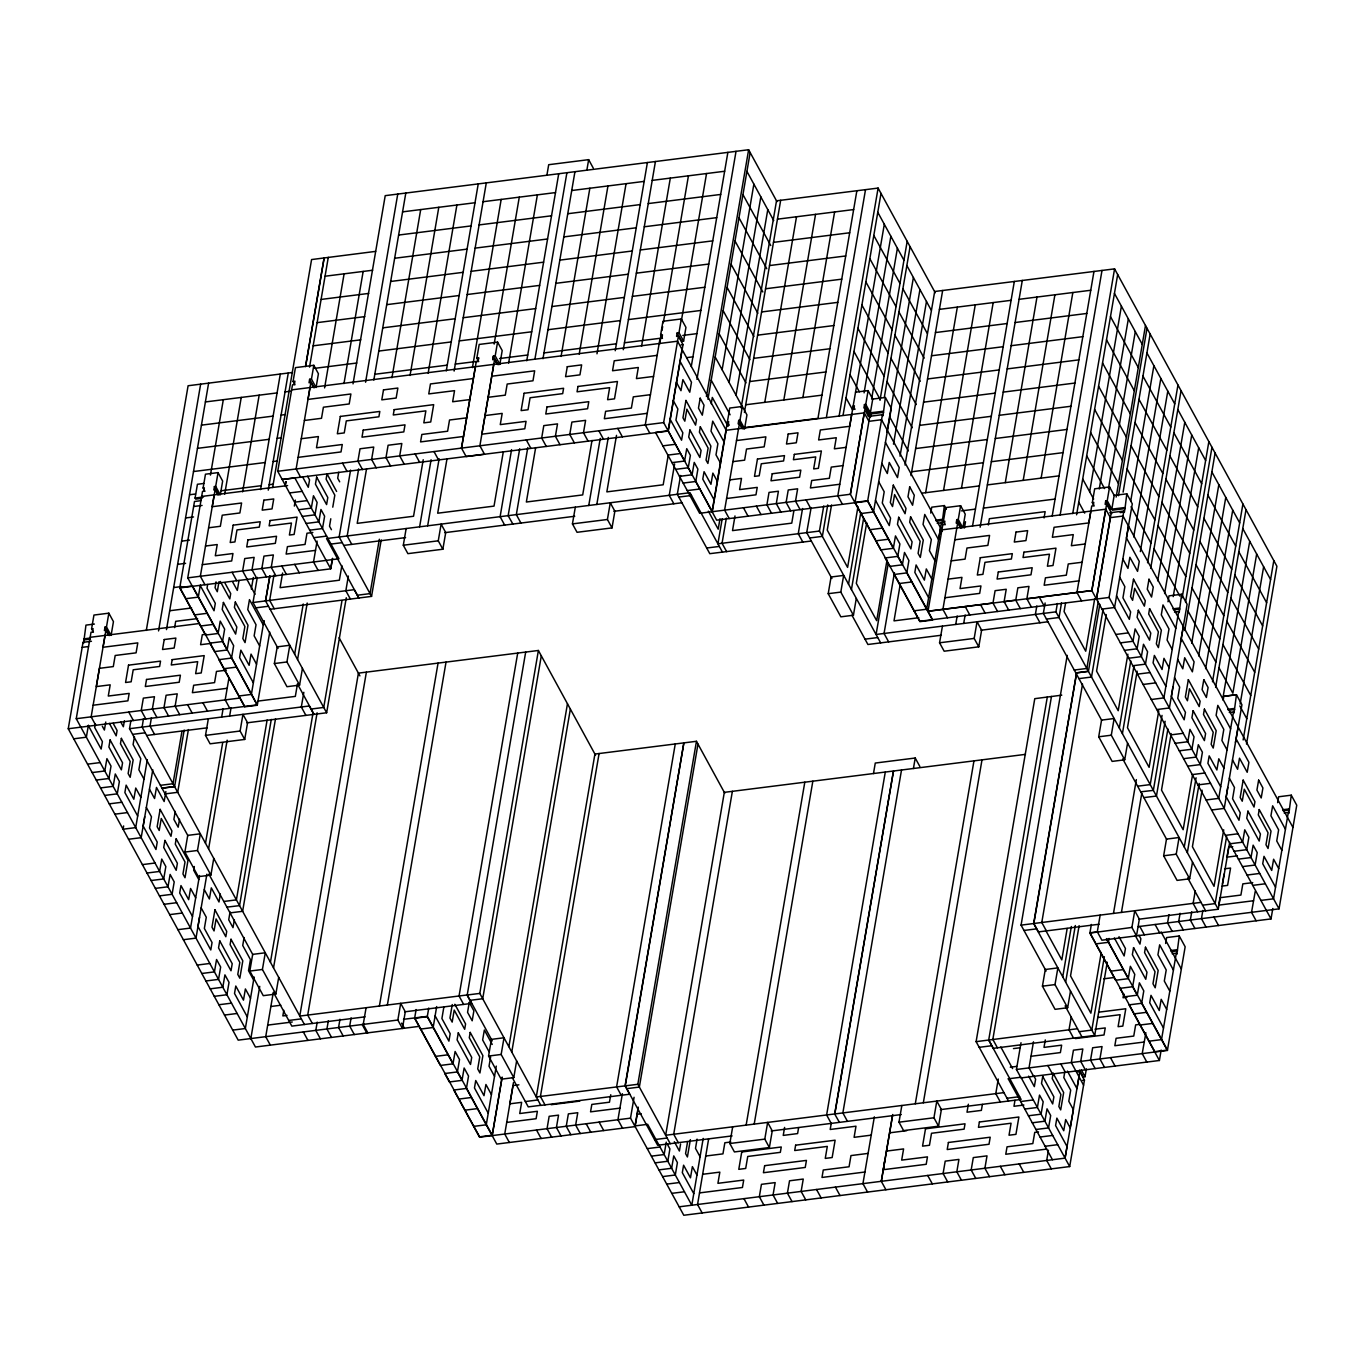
<?xml version="1.0" encoding="UTF-8"?>
<svg xmlns="http://www.w3.org/2000/svg" width="1365" height="1365" viewBox="0 0 1365 1365"><rect width="100%" height="100%" fill="white"/><g stroke="black" fill="none" stroke-linecap="round" stroke-linejoin="round"><path stroke-width="1.5" d="M481.947 433.814L493.789 364.37M883.36 1169.327L884.742 1160.455M436.681 1006.551L433.166 1027.487L420.539 1029.091M1090.874 511.056L1076.951 592.461L1081.558 600.907M143.223 825.671L144.707 816.714M198.044 926.118L199.529 917.161M851.726 414.431L837.803 495.853L842.41 504.299M1171.443 695.962L1172.91 687.005M1226.265 796.409L1227.732 787.468M263.957 620.802L251.382 694.41L238.756 696.014M940.57 527.828L926.63 609.234L914.004 610.82M364.25 1024.262L238.192 1040.147L68.25 728.756L83.026 642.335L91.438 641.277M83.026 642.335L83.572 643.342L85.961 625.119L94.39 624.061M419.277 1026.343L255.443 1047.023L76.252 718.707L91.011 632.268L92.496 632.08L93.076 628.634L91.591 628.821L93.946 615.052L108.842 613.175L113.449 621.621L111.094 635.39L106.487 626.945L108.842 613.175M88.401 725.225L86.353 737.202L73.727 738.806M106.487 626.945L105.003 627.132L104.405 630.579L105.907 630.391L108.671 635.459M105.907 630.391L103.023 647.266L137.797 642.881L136.091 652.845L115.189 655.49L113.295 666.581L99.423 668.338L96.301 686.595L110.19 684.838L108.279 696.048L129.18 693.403L127.9 700.825L93.127 705.227M95.362 723.808L94.714 727.545L102.409 741.639L101.147 749.061L88.35 725.6M105.77 722.034L104.388 730.036L102.341 726.248M124.386 720.771L123.362 726.76L120.785 722.051M187.943 835.755L129.521 728.705L130.955 720.345M146.311 630.425L188.097 385.749L292.485 372.491M134.452 736.605L133.088 744.573L140.783 758.684L138.872 769.775L143.99 779.142M123.635 825.944L123.072 829.22L135.698 827.617L147.301 759.708M143.462 718.69L142.114 727.118L304.429 1024.518L291.837 1026.122L273.853 993.157M158.545 630.92L200.655 384.077M151.43 717.666L149.996 726.043L154.586 734.472M166.479 629.606L208.623 383.07M222.529 641.55L209.903 643.137L214.51 651.6L227.136 649.996L222.529 641.55L224.645 629.18L220.226 621.109L218.127 633.479L205.501 635.066L179.753 587.923L194.495 501.484L200.809 500.699M201.986 498.327L195.673 499.129L195.076 498.054L197.43 484.268L203.743 483.483M174.618 627.61L175.693 621.331L197.584 618.584M141.175 837.666L152.795 769.758M218.127 633.479L187.756 577.856L202.515 491.417L203.777 491.264L204.358 487.817L203.112 487.97L205.467 474.201L218.042 472.614L222.649 481.06L220.294 494.83L215.687 486.384L218.042 472.614M210.432 475.088L223.314 399.689M215.687 486.384L214.424 486.554L213.844 489.984L215.09 489.83L217.854 494.898M215.09 489.83L212.223 506.705L241.588 503.003L239.882 512.967L222.239 515.202L220.345 526.293L208.623 527.777M200.331 585.141L198.283 597.136L185.657 598.723M165.865 791.564L164.158 801.528L156.48 787.434L154.569 798.525L149.468 789.175M181.937 731.452L173.014 783.732L160.422 785.319M207.668 584.442L207.019 588.161L215.312 603.33L214.032 610.769L200.263 585.534M184.173 730.036L174.601 786.65L162.008 788.236M224.713 494.096L241.247 397.42M188.404 729.575L177.689 792.314L165.097 793.901M175.249 811.39L173.884 819.358L178.184 827.207L179.549 819.239M216.045 581.882L215.073 587.667L217.291 591.728L218.98 581.729M242.629 491.827L259.162 395.168M184.889 852.067L187.739 835.38L200.331 833.793L197.481 850.48L210.91 875.084L198.317 876.671L184.889 852.067L197.481 850.48M244.71 739.438L240.103 731.026L242.953 714.339L247.56 722.75L244.71 739.438L210.091 743.806L205.501 735.394L208.35 718.69M227.136 649.996L229.252 637.626L233.654 645.696L231.538 658.067L257.285 705.227L244.659 706.814L218.912 659.67L231.538 658.067M238.994 580.449L237.305 590.414L232.681 581.968M194.325 866.519L193.694 870.222L198.812 879.589M221.676 717.017L223.109 708.64M260.561 489.574L280.303 374.027M228.945 677.978L225.191 699.904L229.798 708.35M199.495 875.528L190.52 928.063L177.894 929.667M205.501 843.263L222.649 742.884M229.644 716.011L231.077 707.633M251.331 589.1L253.31 577.497M268.257 490.137L288.271 373.02M208.589 848.928L227.153 740.171M278.05 648.392L253.003 602.511L257.285 577.412M272.642 487.493L311.578 259.555L375.648 251.382M206.883 874.197L195.997 938.113L183.371 939.717M179.753 587.923L330.722 568.83L277.743 471.283L292.485 384.845L294.328 384.606L294.925 381.159L293.083 381.398L295.437 367.629L313.813 365.308L318.42 373.754L316.066 387.524L311.459 379.078L313.813 365.308M210.91 875.084L213.759 858.38M285.882 481.657L285.166 485.838L285.95 481.726M265.578 600.924L269.878 575.825L265.51 600.856L326.644 712.769L246.877 722.836M263.923 620.904L263.24 624.863L249.471 599.627L247.765 609.592L256.04 624.761L254.146 635.851L259.657 645.935M273.956 575.177L269.656 600.344L274.246 608.756M309.531 367.1L328.283 257.354M220.345 894.007L218.997 901.992L211.302 887.881L209.391 898.989L204.289 889.622M311.459 379.078L309.616 379.316L309.036 382.763L310.862 382.524L313.626 387.592M310.862 382.524L307.995 399.399L350.89 393.99L349.201 403.955L323.403 407.214L321.509 418.304L304.395 420.471M257.285 705.227L269.758 632.114M282.606 573.01L280.098 587.667L339.356 580.21L341.864 565.554M294.328 506.091L295.352 500.119M230.071 911.837L228.723 919.805L233.006 927.654L234.371 919.686M274.365 663.561L277.214 646.856L289.79 645.27L286.94 661.957L299.583 685.111L286.991 686.697L274.365 663.561L286.94 661.957M267.113 720.02L236.401 899.876L223.809 901.463M324.597 387.899L344.099 273.836M271.277 719.406L239.54 905.643L226.897 907.128M275.491 718.911L242.629 911.308L230.037 912.895M244.096 937.516L242.731 945.484L250.426 959.578L248.515 970.669L253.634 980.036M294.652 654.176L303.235 603.995M317.089 541.103L313.523 561.988L318.147 570.416M343.98 383.565L363.158 271.43M297.57 659.5L307.21 603.04M297.485 683.831L295.335 696.389L258.173 701.064M249.829 971.061L252.679 954.374L265.271 952.787L262.421 969.474L275.849 994.078L263.257 995.665L249.829 971.061L262.421 969.474M299.583 685.111L302.433 668.406M353.023 383.855L385.22 195.656L735.923 151.361M330.791 518.768L329.528 526.207L331.439 529.705M332.77 507.166L334.817 495.171L326.116 479.217L327.02 473.877L336.609 491.451M338.725 472.239L337.701 478.211L339.68 481.828M254.146 977.033L245.342 1028.527L232.715 1030.114M303.832 692.311L301.324 706.985L305.914 715.396M332.48 558.541L330.722 568.83L332.514 558.404M250.836 1038.577L259.742 986.383M350.583 470.089L339.134 536.974L371.553 596.386L270.099 609.268M365.581 382.217L397.761 194.001M270.441 962.257L312.943 713.4M273.529 967.921L317.107 712.786M358.654 468.878L347.188 535.967L351.778 544.379M373.822 380.05L405.815 192.977M273.307 992.287L265.714 1036.7L270.338 1045.146M341.95 600.788L323.727 707.445L311.152 709.032M275.849 994.078L278.699 977.374M366.52 468.929L357.203 523.358L413.544 516.26L423.218 459.732M348.348 576.064L345.84 590.738L350.43 599.15M326.644 712.769L346.283 597.751M283.818 1010.322L282.845 1015.918L287.025 1015.389M391.943 377.781L420.693 209.579M379.334 539.243L370.034 593.621L357.459 595.208M371.553 596.386L381.21 539.943M410.046 375.494L438.796 207.292M366.383 672.126L307.722 1015.065L312.329 1023.477M317.209 1022.129L315.81 1030.387L320.417 1038.833M428.149 373.208L456.9 205.006M442.857 549.225L438.267 540.813L441.117 524.126L445.724 532.538L442.857 549.225L407.896 553.644L403.306 545.232L406.156 528.528M328.334 1020.73L326.935 1028.971L331.541 1037.417M419.618 526.839L431.084 459.749M446.27 370.922L478.245 183.848M339.97 1019.263L338.571 1027.504L343.178 1035.95M427.654 525.832L439.138 458.742M454.118 371.058L486.298 182.842M351.095 1017.846L349.696 1026.105L354.303 1034.551M447.003 458.776L437.687 513.206L494.028 506.108L503.327 451.679M472.427 367.629L501.177 199.427M677.159 332.958L681.766 341.404L683.592 341.165L678.985 332.719L677.159 332.958L676.562 336.404L678.405 336.165L683.012 344.611L668.27 431.05L466.147 456.558L461.489 448.095L476.249 361.657L478.108 361.452L478.671 357.971M478.706 361.606L476.829 358.21L479.183 344.441L497.594 342.137L502.201 350.583L499.846 364.353L495.205 355.89L497.56 342.12M367.833 1032.81L363.226 1024.398L366.093 1007.711M461.524 448.112L475.429 366.724M379.402 1006.022L438.063 663.1M494.164 344.082L519.28 197.157M187.773 577.856L338.998 558.78L294.84 477.887L282.231 479.49L484.49 454.204L479.883 445.758L494.625 359.336L497.389 364.404L494.642 359.353L492.782 359.558L493.379 356.129L495.239 355.924M492.816 359.592L493.396 356.146L498.003 364.591L499.829 364.336M387.37 1005.015L446.031 662.093M508.633 363.073L537.383 194.871M397.846 1020.03L400.696 1003.343L405.286 1011.772L402.436 1028.459L397.846 1020.03L363.226 1024.398M546.904 175.198L548.696 164.704L588.656 159.654L593.246 168.083M457.411 1071.917L444.785 1073.521L449.392 1081.967L462.018 1080.363L457.411 1071.917L459.527 1059.547L455.108 1051.477L453.009 1063.847L440.383 1065.451L414.636 1018.273L416.103 1009.537M511.568 449.614L500.102 516.704L504.692 525.115M526.754 360.787L558.729 173.713M519.724 448.727L508.138 515.68L512.882 524.058M534.961 358.824L566.919 172.655M453.009 1063.847L427.262 1016.686L428.764 1008.035M527.794 447.532L516.328 514.622L520.918 523.051M542.98 358.722L574.955 171.649M535.66 447.584L526.361 502.013L582.701 494.915L592 440.486M443.813 1007.336L441.902 1018.529L450.194 1033.715L448.914 1041.137L435.145 1015.884M586.865 170.164L588.656 159.654M561.083 356.436L589.851 188.233M452.259 1004.555L449.955 1018.034L452.173 1022.112L454.221 1010.1L464.68 1029.295L465.584 1023.938L454.852 1004.282M517.71 653.05L459.05 995.989L463.639 1004.401M492.253 1040.898L467.222 995L525.679 652.043M579.204 354.149L607.954 185.964M462.018 1080.363L464.134 1067.993L468.536 1076.064L466.421 1088.451L496.775 1144.075L635.117 1126.603L638.291 1108.09M732.118 1135.902L657.657 1145.269L625.255 1085.875L683.865 742.884L625.085 1085.789L629.675 1094.218L540.864 1105.411L479.798 993.413L538.39 650.474L358.415 673.133L299.771 1016.072L467.018 994.983L471.607 1003.412L404.62 1011.84M541.308 655.797L482.715 998.736L470.123 1000.323M596.983 353.808L626.057 183.678M612.015 527.897L607.425 519.485L610.274 502.798L614.864 511.21L612.015 527.897L577.054 532.299L572.447 523.887L575.313 507.2M488.568 1056.049L491.417 1039.362L504.009 1037.775L501.16 1054.463L513.786 1077.616L501.211 1079.203L488.568 1056.049L501.16 1054.463M490.615 1056.988L489.028 1066.236L494.539 1076.32M588.759 505.494L600.242 438.404M615.223 350.737L647.402 162.52M496.28 1066.116L486.264 1124.794L473.638 1126.398M596.812 504.487L608.278 437.397M623.276 349.73L655.439 161.497M501.996 1077.992L492.168 1135.612L502.166 1077.07M508.872 1046.682L567.465 703.743M616.502 435.35L606.845 491.878L663.185 484.78L668.185 455.466M511.773 1052.005L570.365 709.066M513.786 1077.616L516.635 1060.929M513.462 1082.564L504.743 1134.025L509.35 1142.471M641.567 346.3L670.317 178.098M662.452 338.418L660.609 335.039L662.963 321.27L681.34 318.949L685.947 327.395L683.592 341.165M659.687 344.014L661.343 334.34M661.991 330.484L662.656 326.61M663.322 322.754L688.438 175.812M599.081 753.531L540.421 1096.47L545.01 1104.882M291.649 389.878L677.552 341.199L726.197 430.282L712.274 511.687L663.663 422.604L678.405 336.165M678.985 332.719L681.34 318.949M681.425 320.468L706.541 173.526M671.99 462.633L684.599 461.046L668.116 430.811L682.056 349.406M674.617 463.912L669.242 495.358L673.849 503.77M691.27 366.52L727.869 152.368M680.606 475.464L677.296 494.335L709.8 553.678L811.305 541.018M696.952 379.316L736.042 151.31L748.634 149.741L776.975 201.662M684.599 461.046L686.732 448.658L690.383 455.381L688.267 467.751L692.106 474.781L679.48 476.368M692.106 474.781L694.222 462.394L697.89 469.116L695.775 481.487L716.642 520.15L867.628 501.143L893.358 548.303L880.732 549.89L850.378 494.267L865.154 407.828L863.891 407.981L864.489 404.552L865.751 404.381L870.972 413.936L870.392 417.383L865.154 407.828M706.422 396.498L748.634 149.741M707.94 399.28L750.153 152.522M711.233 403.716L712.308 397.437L728.091 426.358M722.136 369.71L753.872 184.139M729.081 382.456L760.834 196.884M610.752 1094.73L609.472 1102.203L591.83 1104.421L590.55 1111.844L619.915 1108.141M712.035 511.704L726.811 425.266L728.074 425.112L728.671 421.666L727.409 421.819L729.763 408.05L742.338 406.463L746.945 414.909L744.59 428.678L743.328 428.849L738.721 420.403L739.984 420.232L744.59 428.678M675.265 743.925L616.605 1086.864L621.212 1095.276M736.042 395.202L767.778 209.63M719.986 518.7L718.195 529.176L708.35 511.158M622.389 1093.706L617.936 1119.744L622.542 1128.19M738.721 420.403L738.141 423.85L739.386 423.679L742.168 428.747M722.204 518.7L717.905 543.799L819.444 531.053L880.681 642.898M741.144 407.845L776.514 200.809L878.105 188.08L935.247 292.758M739.386 423.679L724.61 510.118L729.217 518.564M739.984 420.232L742.338 406.463M726.351 518.103L722.051 543.27L726.658 551.682M744.403 412.486L780.678 200.28M1077.992 1071.935L1079.834 1071.713L1084.441 1080.159L1069.682 1166.563L683.797 1215.26L630.511 1118.14L634.077 1097.272M637.83 1084.288L696.457 741.297L594.918 754.06L536.274 1096.982L637.83 1084.288L670.249 1143.699M735.001 515.953L732.51 530.61L791.768 523.136L793.901 510.578M697.976 744.079L639.349 1087.069L626.757 1088.656M638.223 1107.117L635.015 1125.92L647.641 1124.316L691.799 1205.227L703.197 1138.427M764.775 402.351L796.512 216.762M783.834 399.962L815.553 214.356M666.257 1142.164L664.141 1154.551L651.514 1156.138M732.374 791.325L673.713 1134.264L678.303 1142.676M802.876 397.556L834.595 211.967M680.589 1143.972L679.395 1151.019L674.327 1141.72M687.619 1141.601L685.571 1153.596L687.414 1156.974L690.366 1139.639M802.552 508.514L798.252 533.664L802.842 542.076M856.879 190.673L817.959 418.355L743.669 427.723M697.071 1139.127L695.502 1148.374L700.074 1156.752M811.151 507.541L806.715 532.606L831.916 578.521M826.371 417.571L865.512 189.667M708.674 1138.632L697.549 1204.51L702.156 1212.956M819.444 531.053L823.743 505.954M839.117 416.035L878.105 188.08M827.736 504.931L822.361 536.377L809.769 537.964M843.058 415.284L881.005 193.403M831.541 504.982L827.241 530.115L847.597 567.396L857.971 506.688M884.315 224.269L849.695 426.29L820.331 429.992L818.625 439.957L836.267 437.738L834.373 448.829L846.095 447.362M769.382 1147.538L764.792 1139.11L767.659 1122.422L772.249 1130.851L769.382 1147.538L734.421 1151.941L729.831 1143.512L732.681 1126.825M828.214 593.69L831.063 577.003L843.655 575.416L840.806 592.103L853.432 615.24L840.857 616.826L828.214 593.69L840.806 592.103M864.079 392.847L890.867 236.247M725.958 430.299L864.301 412.861L850.378 494.267L699.648 513.291L655.49 432.398L668.116 430.811M865.751 404.381L868.106 390.612L855.531 392.199M746.143 1125.135L804.804 782.196M868.106 390.612L872.713 399.058L885.373 397.488L883.019 415.796L882.421 414.704L868.515 416.427L869.096 412.981L864.489 404.552M868.976 414.499L869.624 410.626M871.621 399.024L897.402 248.242M854.985 502.712L869.795 416.291M870.358 412.827L872.747 399.075M754.197 1124.129L812.84 781.189M848.518 584.322L860.701 513.035M879.998 400.286L907.179 241.332M851.419 589.646L863.618 518.359M884.332 397.249L910.08 246.673M867.628 501.143L882.421 414.704M866.707 522.659L856.316 583.367L876.671 620.648L887.045 559.94M853.432 615.24L856.282 598.553M886.943 432.193L913.39 277.522M893.478 444.171L919.942 289.517M784.602 1127.422L783.237 1135.407L797.604 1133.581L798.627 1127.609M900.03 456.149L926.477 301.494M888.24 563.37L876.091 634.469L1055.93 611.844L1218.245 909.244L1205.653 910.83L1187.669 877.883M905.029 465.073L934.684 291.496L1114.574 268.871L1276.906 566.27L1246.501 744.044M893.358 548.303L895.474 535.916L899.893 543.987L897.76 556.374L902.384 564.82L889.758 566.407L885.134 557.961L897.76 556.374M894.45 572.669L884.059 633.462L888.649 641.891M911.018 475.634L942.652 290.489M902.384 564.82L904.5 552.45L908.902 560.52L906.787 572.89L932.517 620.051L919.891 621.638L894.16 574.477L906.787 572.89M900.081 585.278L894.007 620.87L918.782 617.731M873.481 773.563L875.272 763.052L915.232 758.019L919.822 766.447M925.641 492.697L957.343 307.108M885.288 772.061L826.627 1115L831.217 1123.412M930.742 513.086L931.749 507.183L944.375 505.579L946.337 509.196M831.217 1123.497L830.193 1129.469L855.992 1126.21L854.098 1137.318L871.211 1135.151M834.817 1113.942L893.478 771.003L834.68 1113.976L839.407 1122.354M943.556 490.445L975.258 304.839M937.226 523.324L941.423 522.795L938.54 539.687L924.753 514.434L923.047 524.416L931.34 539.585L929.429 550.675L934.923 560.742M941.423 522.795L942.021 523.887L944.375 505.579M997.593 611.503L992.986 603.057L928.012 611.247L942.788 524.808L944.273 524.621L944.87 521.174L943.386 521.362L945.74 507.592L960.619 505.715L965.243 514.161L962.888 527.931L958.264 519.485L960.619 505.715M901.514 769.996L842.87 1112.919L847.46 1121.348M913.424 768.512L915.232 758.019M961.489 488.175L993.191 302.586M958.264 519.485L956.78 519.673L956.2 523.119L957.684 522.932L960.448 527.999M957.684 522.932L942.908 609.37L947.515 617.816M978.773 646.839L974.183 638.428L977.033 621.723L981.623 630.152L978.773 646.839L944.171 651.207L939.564 642.796L942.43 626.108M964.424 527.999L965.499 521.72M955.739 624.419L957.172 616.025M972.528 526.122L1014.332 281.429M874.351 1116.843L862.936 1183.626L867.56 1192.072M963.707 623.413L965.14 615.035M980.138 527.214L1022.3 280.439M988.311 524.979L989.386 518.7L1045.146 511.653L1044.071 517.932M885.919 1189.751L881.312 1181.305L892.71 1114.523M881.312 1181.305L892.556 1115.478M1005.288 482.647L1036.991 297.041M938.54 1126.193L933.95 1117.781L936.799 1101.094L941.389 1109.506L938.54 1126.193L903.579 1130.595L898.989 1122.184L901.838 1105.496M992.986 603.057L995.102 590.67L1006.227 589.271L1004.111 601.658L1008.718 610.087M915.301 1103.79L973.962 760.868M1023.204 480.378L1054.906 294.789M923.337 1102.784L981.998 759.844M1020.355 608.619L1015.748 600.191L1017.863 587.803L1028.988 586.404L1026.872 598.774L1031.479 607.22M1041.137 478.125L1072.839 292.519M1036.82 605.975L1035.387 614.369L1039.976 622.781M1052.227 515.833L1093.979 271.379M1045.129 602.972L1043.355 613.363L1101.76 720.481M1060.144 515.066L1101.999 270.458M1008.53 1101.026L976.112 1041.649L1034.772 698.675L1061.782 695.16M968.365 1104.234L967 1112.202L981.367 1110.393L982.39 1104.421M1055.93 611.844L1057.363 603.484M1072.736 513.564L1114.574 268.871M1061.526 602.835L1059.018 617.509L1046.426 619.096M1076.593 514.793L1117.679 274.536M940.349 1109.643L1021.105 1099.439L988.704 1040.062L1047.313 696.986M1065.519 603.193L1064.086 611.571L1085.721 651.207L1094.679 598.86M1051.477 696.457L992.833 1039.396L997.423 1047.808M1089.662 491.741L1121.399 306.152M1094.167 505.971L1092.324 502.593L1094.679 488.807L1109.574 486.93L1114.181 495.376L1111.827 509.179M1046.119 971.027L1021.071 925.129L1067.225 655.371M998.276 1079.015L995.785 1093.655L1000.374 1102.067M1099.252 489.011L1128.343 318.881M988.67 1039.925L993.276 1048.337L1094.713 1035.421L1033.663 923.542L1076.593 672.604M1120.204 512.575L1124.402 512.046L1124.999 508.599L1112.373 510.186L1107.22 500.716L1105.718 500.904L1105.138 504.333L1106.623 504.146L1111.775 513.632M1099.098 924.241L1038.424 931.903L1033.834 923.491L1076.354 674.651M1108.516 488.226L1135.305 331.627M1100.156 915.113L1097.306 931.8L1101.896 940.212L1271.02 918.918L1091.846 590.584L1105.769 509.196L941.935 529.842M1026.872 598.774L1091.846 590.584L1106.623 504.146M1107.22 500.716L1109.574 486.93M1105.769 509.196L1110.376 517.642L1096.453 599.047L1111.229 512.592M1161.171 1050.043L1159.397 1060.486L1021.054 1077.923L1016.447 1069.477L1021.02 1042.724M1082.53 684.104L1041.785 922.484L1046.392 930.896M1098.296 601.368L1086.83 668.458L1074.238 670.044M1116.143 497.082L1145.491 325.484M1014.98 1100.309L1013.973 1106.281L1023.887 1105.036M1099.798 604.32L1088.417 671.375L1075.825 672.962L1088.349 671.239M1118.447 495.717L1147.01 328.265M1102.971 609.95L1091.505 677.04L1078.913 678.627M1123.122 492.134L1150.149 334.067M1042.433 986.178L1045.283 969.491L1057.875 967.904L1055.009 984.592L1067.652 1007.745L1055.06 1009.332L1042.433 986.178L1055.009 984.592M1138.291 926.613L1279.039 908.851L1109.08 597.461L1123.856 511.039L1109.745 512.779M1124.999 508.599L1126.807 493.823L1114.181 495.41M1106.247 614.574L1096.573 671.102L1118.208 710.721L1127.865 654.21M1033.476 1041.836L1029.022 1067.891L1033.629 1076.337M1130.732 501.006L1153.886 365.683M1045.283 1039.925L1044.003 1047.382L1061.646 1045.163L1060.383 1052.586L1031.019 1056.288M1098.706 736.793L1101.555 720.106L1114.147 718.519L1111.298 735.206L1124.709 759.81L1112.134 761.397L1098.706 736.793L1111.298 735.206M1133.718 536.94L1160.83 378.412M1067.174 928.49L1061.816 959.885L1045.539 930.06M1062.738 976.811L1071.337 926.511M1065.638 982.152L1075.33 925.538M1140.338 551.614L1167.792 391.158M1079.118 925.641L1070.535 975.873L1090.874 1013.171L1101.265 952.463M1067.652 1007.745L1070.501 991.058M1119.317 727.989L1130.783 660.899M1147.573 562.772L1177.961 385.015M1048.439 1150.268L1046.699 1160.438L1051.306 1168.884M1071.167 1017.249L1069.017 1029.79L1073.607 1038.219M1122.405 733.653L1133.871 666.564M1150.661 568.437L1181.049 390.68M1064.837 1071.593L1063.813 1077.565L1070.689 1090.191L1068.795 1101.282L1073.368 1109.66L1070.228 1127.917L1065.673 1119.539L1063.745 1130.732L1056.868 1118.123L1055.589 1125.545L1067.038 1146.532L1065.058 1158.134L679.173 1206.814M1132.643 986.741L1120.017 988.328L1124.641 996.791L1137.267 995.187L1132.643 986.741L1134.776 974.371L1130.357 966.301L1128.241 978.671L1115.615 980.258L1089.884 933.097L1091.369 924.463M1137.147 671.188L1127.473 727.716L1149.108 767.335L1158.766 710.824M1124.709 759.81L1127.575 743.123M1157.674 580.808L1184.786 422.28M1065.075 1158.1L1079.834 1071.713M1078.998 1076.729L1076.968 1088.588L1067.43 1071.098M1164.618 593.553L1191.73 435.026M1104.353 956.729L1091.795 1030.097L1079.22 1031.684M1079.51 1070.194L1083.196 1076.951L1085.038 1076.712L1086.369 1068.846M1109.062 938.455L1108.414 942.311L1095.788 943.898M1113.482 913.424L1136.345 779.603M1167.996 601.777L1169.003 595.857L1181.629 594.27L1187.106 604.32L1169.396 707.957L1156.769 709.561M1094.713 1035.421L1107.237 962.24M1173.235 596.624L1198.692 447.754M1121.433 912.417L1141.805 793.236M1174.48 612.015L1178.678 611.486L1163.901 697.907L1151.275 699.511M1178.678 611.486L1179.224 612.493L1181.629 594.27M1162.042 715.414L1150.217 784.602L1137.625 786.189M1182.158 597.768L1208.861 441.612M1165.113 721.249L1153.357 790.369L1140.713 791.837M1185.537 602.153L1211.966 447.276M1131.909 927.432L1134.759 910.745L1139.348 919.157L1136.499 935.844L1131.909 927.432L1089.884 933.097M1167.911 728.944L1156.445 796.034L1143.853 797.621M1184.752 630.459L1215.089 453.061M1123.719 993.754L1123.037 997.747L1126.961 997.252M1171.187 733.568L1161.513 790.096L1183.148 829.715L1192.464 775.303M1191.713 643.205L1218.826 484.677M1137.267 995.187L1139.383 982.817L1143.785 990.888L1141.669 1003.275L1167.399 1050.436L1016.447 1069.477M1163.645 855.787L1166.495 839.1L1179.087 837.513L1176.238 854.2L1189.666 878.804L1177.074 880.391L1163.645 855.787L1176.238 854.2M1198.658 655.934L1225.77 497.406M1205.619 668.679L1232.732 510.152M1168.986 914.687L1167.57 922.928L1172.177 931.374M1165.625 943.471L1166.631 937.567L1179.258 935.98L1185.161 946.798L1167.399 1050.436M1184.257 846.982L1196.081 777.794M1212.512 681.766L1242.901 504.009M1187.345 852.647L1199.17 783.459M1215.601 687.431L1246.006 509.674M1180.094 913.287L1178.695 921.529L1183.301 929.974M1202.087 790.181L1192.413 846.71L1214.048 886.329L1223.723 829.818M1172.108 953.726L1176.306 953.197L1161.513 1039.618L1148.886 1041.205M1176.306 953.197L1176.903 954.271L1179.258 935.98M1189.666 878.804L1192.515 862.117M1222.938 697.873L1249.726 541.274M1223.142 700.262L1223.825 696.321L1236.451 694.717L1241.928 704.767L1224.217 808.404L1211.591 810.008M1191.747 911.82L1190.331 920.061L1194.938 928.507M1195.262 890.833L1193.129 903.374L1197.719 911.786M1256.67 554.019L1232.868 693.215L1218.962 667.741M1229.302 712.479L1233.499 711.933L1218.723 798.371L1206.097 799.958M1233.499 711.933L1234.045 712.939L1236.451 694.717L1223.825 696.321M1202.855 910.404L1201.456 918.662L1206.063 927.108M1240.154 704.016L1263.632 566.748M1226.623 836.506L1215.157 903.596L1202.565 905.183M1243.14 739.949L1273.818 560.623M1222.34 884.093L1224.047 874.095M1218.245 909.244L1229.694 842.324M1277.64 802.671L1278.647 796.768L1291.273 795.181L1296.75 805.231L1279.039 908.868M1284.124 812.926L1288.321 812.397L1273.545 898.818L1260.919 900.405M1288.321 812.397L1288.867 813.404L1291.273 795.181M1271.02 918.918L1272.811 908.476M1128.48 526.105L1114.574 607.51L1101.947 609.097M1180.623 641.977L1183.301 626.552M1235.444 742.441L1238.123 726.999M214.237 494.847L200.348 576.269L204.955 584.715M105.037 635.408L91.148 716.83L95.755 725.276M310.009 387.541L296.12 468.963L300.727 477.409M1145.883 1032.742L1142.215 1053.626L1146.822 1062.072M1255.22 891.464L1251.534 912.349L1256.141 920.795M402.573 211.865L475.02 202.737M483.056 201.713L555.504 192.584M571.73 190.52L644.161 181.391M652.214 180.385L724.644 171.256M398.614 235.053L471.044 225.925M479.098 224.918L551.528 215.789M567.772 213.725L640.202 204.596M648.256 203.573L720.686 194.444M394.656 258.258L467.086 249.13M475.139 248.123L547.57 238.994M563.796 236.913L636.244 227.784M644.28 226.778L716.71 217.649M777.453 219.168L853.654 209.562M325.058 276.225L372.679 270.236M390.68 281.463L463.11 272.335M471.164 271.311L543.594 262.182M559.838 260.118L632.268 250.989M640.322 249.983L712.752 240.854M321.099 299.43L368.704 293.424M773.494 242.356L849.678 232.767M386.722 304.651L459.152 295.522M467.205 294.516L539.636 285.387M555.879 283.323L628.31 274.194M636.346 273.171L708.793 264.042M317.124 322.635L364.745 316.629M769.519 265.561L845.72 255.955M382.746 327.856L455.193 318.728M463.23 317.721L535.677 308.592M551.904 306.528L624.334 297.399M632.387 296.376L704.818 287.247M313.165 345.823L360.769 339.834M765.56 288.766L841.744 279.16M378.788 351.061L451.218 341.933M459.271 340.909L531.702 331.78M547.945 329.716L620.375 320.587M628.429 319.581L700.859 310.452M314.906 368.311L356.811 363.022M761.602 311.954L837.786 302.365M476.829 358.21L478.706 358.005M660.609 335.039L662.452 334.817L661.871 338.264L660.029 338.486L645.27 424.925L649.894 433.37M374.829 374.266L447.259 365.137M455.296 364.114L477.443 361.333M499.573 358.534L527.743 354.985M543.97 352.921L616.4 343.792M624.453 342.786L660.677 338.213M682.807 335.432L696.884 333.64M205.398 401.941L277.078 392.915M285.046 391.909L291.018 391.158M939.427 309.36L1011.107 300.317M1019.075 299.31L1090.754 290.267M757.626 335.159L833.81 325.553M681.169 344.85L683.012 344.611M473.365 378.532L430.453 383.94L428.764 393.905L454.545 390.663L452.651 401.754L469.765 399.587M491.775 376.245L534.671 370.819L532.981 380.784L507.183 384.043L505.289 395.15L488.175 397.3M657.145 355.361L614.233 360.787L612.544 370.751L638.325 367.492L636.431 378.6L653.545 376.433M686.885 357.613L692.925 356.845M201.44 425.146L273.119 416.103M281.071 415.114L285.063 414.602M935.469 332.565L1007.148 323.522M1015.116 322.515L1086.796 313.455M753.668 358.364L829.852 348.757M197.464 448.351L269.144 439.308M277.112 438.301L281.088 437.807M931.493 355.77L1003.173 346.71M1011.141 345.703L1082.82 336.66M749.692 381.552L825.893 371.963M301.273 438.728L318.403 436.561L316.492 447.771L342.274 444.512L341.011 451.934L298.099 457.36M466.659 417.861L449.529 420.01L447.618 431.221L421.836 434.462L420.574 441.902L463.486 436.476M485.053 415.574L502.183 413.407L500.272 424.6L526.054 421.341L524.791 428.781L481.879 434.189M650.44 394.69L633.309 396.857L631.398 408.05L605.616 411.309L604.354 418.731L647.266 413.322M193.506 471.539L265.185 462.513M273.154 461.507L277.129 461.012M927.535 378.958L999.214 369.915M1007.182 368.908L1078.862 359.865M745.734 404.757L821.918 395.15M277.743 471.283L663.646 422.604M852.579 409.415L853.842 409.261L854.422 405.815L853.176 405.968L855.019 409.346M189.53 494.744L195.502 493.993M221.386 490.735L261.21 485.701M269.178 484.712L273.171 484.2M923.576 402.163L995.256 393.12M1003.224 392.113L1074.903 383.053M201.662 496.45L287.606 485.582M195.076 498.054L203.504 496.979M869.096 412.981L883.019 411.257M870.972 413.936L883.599 412.349M289.568 492.953L302.194 491.366M662.827 445.86L675.453 444.273M193.659 506.5L202.071 505.442M736.503 440.554L765.867 436.851L764.178 446.833L746.519 449.051L744.625 460.159L732.903 461.626M294.618 502.183L307.244 500.597M667.877 455.108L680.504 453.504M919.601 425.368L991.297 416.308M999.248 415.301L1070.945 406.258M185.572 517.949L193.54 516.943M298.713 509.725L311.339 508.121L313.455 495.751L317.124 502.457L315.008 514.827L302.382 516.431M675.641 469.338L688.267 467.751M306.221 523.46L318.847 521.857L320.946 509.486L324.614 516.192L322.498 528.562L309.872 530.166M181.596 541.137L189.564 540.13M915.642 448.556L987.322 439.513M995.29 438.506L1066.969 429.463M683.148 483.074L695.775 481.487M205.501 546.034L217.223 544.55L215.312 555.76L232.954 553.525L231.692 560.964L202.327 564.666M312.824 532.486L306.971 533.237L305.06 544.43L287.418 546.648L286.138 554.088L315.52 550.368M729.78 479.9L741.502 478.415L739.591 489.608L757.234 487.39L755.971 494.812L726.607 498.515M842.973 465.619L831.251 467.103L829.34 478.296L811.697 480.514L810.418 487.953L839.782 484.251M313.984 537.691L326.61 536.104M687.243 490.598L699.87 489.011M678.9 497.048L691.492 495.478M329.647 544.243L342.24 542.656M177.638 564.342L185.606 563.336M911.684 471.761L983.363 462.718M991.331 461.711L1063.011 452.651M343.724 545.403L405.576 537.605M444.666 532.674L574.733 516.26M613.823 511.329L681.886 502.764M403.306 545.232L438.267 540.813M572.447 523.887L607.425 519.485M173.679 587.547L181.63 586.54M921.665 493.209L979.405 485.906M987.373 484.899L1059.052 475.856M860.906 513.547L873.515 511.96L891.277 408.306L885.373 397.488M169.704 610.735L191.612 607.988M961.506 510.868L975.446 509.111M983.397 508.104L1055.094 499.061M253.003 602.511L354.303 589.663L358.91 598.075L326.559 538.578L689.973 492.697L722.495 552.211M706.712 548.013L719.287 546.444M935.707 520.15L942.021 519.365M194.495 614.915L207.122 613.312M869.727 529.722L882.353 528.136M936.288 521.242L942.601 520.44M255.903 607.835L268.496 606.248M1092.324 502.593L1093.809 502.405L1093.211 505.835L1091.727 506.023L1088.843 522.914L1054.07 527.3L1052.364 537.264L1073.265 534.619L1071.371 545.727L1085.243 543.97M90.158 637.301L199.375 623.515M83.606 638.888L89.919 638.086M1124.453 507.592L1110.325 509.333L1105.718 500.904M84.152 639.895L90.465 639.093M200.553 626.023L213.179 624.419M875.801 540.83L888.427 539.243M82.156 647.351L88.469 646.549M1110.376 517.642L1123.02 516.055L1292.962 827.446M206.388 634.213L202.293 634.742L200.587 644.707L211.046 643.393M954.8 539.806L989.574 535.421L987.868 545.386L966.966 548.03L965.072 559.121L951.2 560.879M223.86 668.714L236.486 667.127M899.108 583.538L911.735 581.951M226.385 670.181L216.472 671.426L214.561 682.619L193.659 685.264L192.397 692.686L227.17 688.301M948.078 579.135L961.95 577.378L960.039 588.588L980.94 585.943L979.678 593.383L944.887 597.768M1082.121 562.244L1068.249 563.984L1066.321 575.177L1045.436 577.822L1044.157 585.244L1078.93 580.859M76.252 718.707L240.086 698.027M928.012 611.247L1091.846 590.584M1004.111 601.658L1015.748 600.191M68.25 728.756L257.337 704.852L192.448 585.96L179.822 587.564L244.71 706.473M1109.08 597.461L919.942 621.263L855.053 502.371L867.679 500.784L932.619 619.693M129.521 728.705L309.292 705.978L313.882 714.39M865 639.161L877.593 637.574M132.61 734.37L145.202 732.783M146.635 735.462L207.292 727.818M941.355 635.237L867.918 644.485L851.931 615.188M980.957 630.238L1047.945 621.775M1172.962 608.841L1179.275 608.039M1173.508 609.848L1179.821 609.046M205.501 735.394L240.103 731.026M939.564 642.796L974.183 638.428M87.582 764.161L100.208 762.574M1115.785 634.469L1128.411 632.865M92.172 772.573L104.798 770.986L106.914 758.616L111.009 766.106L108.893 778.494L96.267 780.08M1120.375 642.881L1133.001 641.277L1135.117 628.907L1139.212 636.414L1137.096 648.784L1124.47 650.371M100.549 787.929L113.176 786.342L115.291 773.972L119.386 781.462L117.271 793.833L104.644 795.437M1128.753 658.22L1141.379 656.633L1143.495 644.263L1147.59 651.77L1145.474 664.141L1132.848 665.728M161.94 788.1L174.532 786.513M109.234 803.849L121.86 802.262M1137.437 674.139L1150.064 672.553M114.865 814.171L127.491 812.585M1143.068 684.462L1155.694 682.875M128.549 839.253L141.175 837.666M1227.783 709.288L1234.096 708.486M1228.329 710.295L1234.643 709.493M142.404 864.608L155.03 863.021M1170.607 734.916L1183.233 733.312M1025.456 754.367L724.32 792.348L665.659 1135.271L1003.821 1092.631M146.993 873.037L159.62 871.433L161.735 859.063L165.83 866.57L163.715 878.941L151.088 880.527M1175.197 743.328L1187.823 741.741L1189.939 729.354L1194.034 736.861L1191.918 749.231L1179.292 750.818M155.371 888.376L167.997 886.789L170.113 874.419L174.208 881.909L172.092 894.297L159.466 895.884M1183.574 758.684L1196.201 757.08L1198.316 744.71L1202.411 752.217L1200.296 764.588L1187.669 766.175M164.056 904.295L176.682 902.709M1192.259 774.586L1204.885 773M169.687 914.618L182.313 913.031M1197.89 784.909L1210.516 783.322M1282.605 809.752L1288.918 808.95M1283.151 810.759L1289.464 809.957M197.225 965.072L209.852 963.468M1225.429 835.363L1238.055 833.776M201.815 973.484L214.442 971.88L216.557 959.51L220.652 967.017L218.537 979.388L205.91 980.974M1230.019 843.775L1242.645 842.188L1244.761 829.801L1248.856 837.308L1246.74 849.678L1234.114 851.282M1232.749 846.675L1228.654 847.187L1226.947 857.152L1237.407 855.838M210.193 988.84L222.819 987.236L224.935 974.866L229.03 982.373L226.914 994.744L214.288 996.331M1238.396 859.131L1251.023 857.544L1253.138 845.157L1257.233 852.664L1255.118 865.035L1242.491 866.621M1224.559 868.805L1230.565 868.055L1227.596 885.39L1221.999 886.107M218.878 1004.742L231.504 1003.156M1247.081 875.05L1259.707 873.446M270.884 1006.483L280.798 1005.237M1252.746 882.626L1242.832 883.872L1240.904 895.065L1220.003 897.709L1218.74 905.132L1253.514 900.746M224.508 1015.065L237.135 1013.478M1252.712 885.373L1265.338 883.769M467.222 995L479.798 993.413M1021.071 925.129L1033.663 923.542M1033.834 923.491L1201.081 902.367M288.749 1020.457L301.341 1018.87M267.711 1025.098L292.264 1022.01M1023.989 930.452L1036.564 928.865M304.361 1024.484L365.035 1016.84M1138.683 919.242L1205.687 910.779M403.494 1019.314L427.347 1016.362L492.236 1135.253L479.593 1136.84L414.67 1017.88M1098.364 931.715L1089.952 932.773L1154.824 1051.664L1167.467 1050.077L1106.64 938.608M414.636 1018.273L427.262 1016.686M1170.59 950.552L1176.903 949.75M1171.187 951.627L1177.5 950.842M435.435 1056.391L448.061 1054.787M1110.683 971.198L1123.31 969.611M1103.739 978.824L1114.215 977.494M466.421 1088.451L453.794 1090.038L479.542 1137.199L630.511 1118.157M1141.669 1003.275L1129.043 1004.862L1159.397 1060.486M518.888 1084.817L513.035 1085.55L509.913 1103.807L521.635 1102.34L519.724 1113.533L537.366 1111.298L536.104 1118.72L506.739 1122.422M1098.74 1012.165L1125.784 1008.752L1122.815 1026.088L1118.089 1026.685L1120.136 1014.69L1097.835 1017.505M458.742 1099.098L471.369 1097.494M1133.974 1013.905L1146.6 1012.318M976.112 1041.649L1077.48 1028.732M1095.02 1029.21L1105.241 1027.93L1104.029 1034.977L1075.415 1038.577M525.354 1101.555L537.947 1099.968M1139.57 1024.381L1135.663 1024.876L1133.752 1036.069L1116.109 1038.287L1114.83 1045.726L1144.194 1042.024M464.8 1110.206L477.426 1108.602M1140.048 1025.013L1152.674 1023.426M979.2 1047.313L991.792 1045.726M540.847 1105.292L528.255 1106.879L512.267 1077.582M551.136 1104.712L579.75 1101.111M1013.461 1048.593L1019.774 1047.808M1010.271 1067.225L1016.584 1066.423M636.994 1114.318L641.209 1113.772M1008.291 1078.811L1020.901 1077.241L1069.682 1166.563M1082.599 1080.38L1084.441 1080.159M654.569 1139.604L667.161 1138.018M1007.012 1098.262L1019.604 1096.675M771.208 1130.971L901.258 1114.557M647.402 1148.613L660.029 1147.01M1020.662 1101.521L1033.288 1099.934M730.804 1142.01L724.849 1142.761L722.955 1153.869L705.841 1156.018M729.831 1143.512L764.792 1139.11M898.989 1122.184L933.95 1117.781M1024.774 1109.045L1037.4 1107.459L1039.516 1095.088L1043.184 1101.794L1041.068 1114.181L1028.442 1115.768M889.605 1132.831L906.718 1130.664M655.183 1162.861L667.809 1161.257L669.908 1148.886L667.161 1143.853M659.005 1169.873L671.631 1168.286L673.747 1155.916L677.415 1162.622L675.3 1174.992L662.673 1176.596M1032.281 1122.798L1044.908 1121.194L1047.023 1108.824L1050.675 1115.546L1048.559 1127.917L1035.933 1129.503M702.719 1174.275L719.833 1172.126L717.922 1183.319L743.703 1180.06L742.441 1187.482L699.528 1192.908M868.089 1153.408L850.975 1155.575L849.064 1166.768L823.266 1170.01L822.003 1177.449L864.915 1172.023M886.482 1151.087L903.596 1148.92L901.685 1160.113L927.466 1156.872L926.204 1164.294L883.291 1169.703M1038.543 1131.892L1034.738 1132.387L1032.827 1143.58L1007.046 1146.822L1005.766 1154.261L1046.631 1149.091M666.785 1184.12L679.412 1182.534M1040.045 1137.028L1052.671 1135.441M671.819 1193.351L684.445 1191.764M1045.078 1146.276L1057.704 1144.672M1114.437 293.407L1142.249 344.355M1146.924 352.938L1174.736 403.886M1177.824 409.551L1205.636 460.5M1211.864 471.932L1239.676 522.88M1242.764 528.545L1270.576 579.494M1110.479 316.612L1138.291 367.56M1142.966 376.143L1170.778 427.091M1173.866 432.756L1201.678 483.705M1207.906 495.137L1235.717 546.085M1238.806 551.75L1266.618 602.699M1106.503 339.817L1134.315 390.765M1138.99 399.348L1166.802 450.279M1169.89 455.944L1197.702 506.893M1203.93 518.342L1231.742 569.29M1234.83 574.938L1262.642 625.887M1102.545 363.005L1130.357 413.953M1135.032 422.536L1162.843 473.484M1165.932 479.149L1193.744 530.098M1199.971 541.53L1227.783 592.478M1230.872 598.143L1258.684 649.092M1098.569 386.21L1126.381 437.158M1131.056 445.741L1158.868 496.689M1161.956 502.354L1189.768 553.303M1195.996 564.735L1223.808 615.683M1226.896 621.348L1254.708 672.297M1094.611 409.415L1122.422 460.363M1127.098 468.946L1154.892 519.877M1157.998 525.542L1185.81 576.491M1192.037 587.94L1219.849 638.871M1222.938 644.536L1250.749 695.485M1126.807 493.823L1132.285 503.873L1126.449 537.964L1139.263 561.407L1137.557 571.372L1129.862 557.278L1127.968 568.386L1122.849 559.019M1090.635 432.603L1118.447 483.551M1131.073 506.688L1150.934 543.082M1154.022 548.747L1179.855 596.061M1188.062 611.128L1215.874 662.076M1239.83 705.944L1246.774 718.69M1123.856 511.039L1124.402 512.046M1086.677 455.808L1104.558 488.568M1175.794 628.361L1162.997 604.917L1161.291 614.881L1168.986 628.975L1167.092 640.066L1172.194 649.433M1181.271 638.411L1194.085 661.854L1192.379 671.836L1184.684 657.725L1182.79 668.833L1177.671 659.466M1230.616 728.825L1217.819 705.364L1216.113 715.328L1223.808 729.422L1221.914 740.513L1227.016 749.88M1236.093 738.857L1248.907 762.318L1247.201 772.283L1239.505 758.189L1237.611 769.28L1232.493 759.913M1285.438 829.272L1272.641 805.811L1270.934 815.775L1278.63 829.869L1276.736 840.976L1281.837 850.327M1082.701 479.013L1093.638 499.027M1078.742 502.201L1084.697 513.121M1119.727 577.276L1124.845 586.643L1122.934 597.836L1130.63 611.929L1129.35 619.352L1116.553 595.908M1169.071 667.69L1163.97 658.322L1162.059 669.515L1154.363 655.422L1153.084 662.861L1165.881 686.305M1174.548 677.722L1179.667 687.09L1177.756 698.283L1185.451 712.376L1184.172 719.816L1171.375 696.355M1223.893 768.137L1218.791 758.786L1216.88 769.979L1209.185 755.869L1207.906 763.308L1220.702 786.769M1229.37 778.187L1234.489 787.537L1232.578 798.73L1240.273 812.823L1238.993 820.263L1226.197 796.802M1278.715 868.584L1273.613 859.233L1271.702 870.426L1264.007 856.333L1262.727 863.755L1275.541 887.216M877.78 212.292L903.937 260.22M906.855 265.544L931.152 310.06M873.805 235.48L899.979 283.425M902.879 288.749L927.176 333.248M869.846 258.685L896.003 306.613M898.921 311.937L924.156 358.159M1039.345 597.205L1043.952 605.65M1213.929 917.092L1218.535 925.538M865.871 281.89L892.045 329.818M894.945 335.142L920.181 381.364M1122.73 758.889L1166.7 839.475M861.912 305.078L888.069 353.023M890.987 358.347L916.222 404.569M857.937 328.283L884.111 376.211M887.011 381.535L912.247 427.757M956.78 519.673L961.387 528.118M853.978 351.488L880.135 399.416M889.588 416.717L908.271 450.962M943.386 521.362L945.228 524.74M746.928 171.393L773.733 220.55M942.379 531.19L881.551 419.72L868.925 421.324L864.301 412.861M1161.069 931.868L1181.339 969.031M980.514 604.627L985.12 613.073M1155.097 924.497L1159.704 932.943M850.003 374.675L859.353 391.806M885.441 442.396L899.211 467.632L897.505 477.596L889.229 462.428L887.318 473.536L881.824 463.469M1173.422 970.071L1159.653 944.819L1157.929 954.8L1166.222 969.969L1164.311 981.06L1169.805 991.126M865.751 411.36L868.515 416.427M742.952 194.598L770.764 245.563M1139.792 926.426L1144.399 934.871M965.209 606.555L969.815 615.001M846.044 397.88L852.579 409.858M1138.922 935.196L1140.867 938.762L1139.963 944.102L1135.202 935.383M738.994 217.786L766.789 268.751M878.702 481.726L884.196 491.792L882.285 502.985L890.56 518.154L889.28 525.593L875.511 500.341M931.8 579.016L926.306 568.932L924.395 580.125L916.103 564.956L914.84 572.396L928.61 597.631M1166.683 1009.4L1161.188 999.316L1159.26 1010.51L1150.985 995.341L1149.722 1002.763L1163.492 1028.016M1119.01 936.731L1125.443 948.538L1124.163 955.961L1114.335 937.926M735.018 240.991L762.83 291.956M1106.435 938.711L1128.241 978.671M731.06 264.196L757.865 313.336M727.084 287.384L753.907 336.524M723.109 310.589L749.931 359.729M719.15 333.777L745.955 382.917M806.05 499.863L810.656 508.292M1110.462 1057.619L1115.069 1066.065M800.129 509.623L795.522 501.177L797.638 488.807L788.236 489.984L786.121 502.371L790.727 510.817M1104.541 1067.396L1099.917 1058.95L1102.05 1046.58L1092.648 1047.757L1090.533 1060.127L1095.139 1068.573M715.175 356.982L741.997 406.122M1065.127 1005.869L1082.07 1037.144M711.216 380.17L730.087 414.755M780.899 512.046L776.293 503.6L778.408 491.229L769.024 492.407L766.908 504.794L771.515 513.24M1085.312 1069.819L1080.705 1061.373L1082.82 1049.003L1073.436 1050.18L1071.32 1062.55L1083.571 1085.158M727.409 421.819L729.251 425.197M1081.336 1069.955L1085.038 1076.712M680.026 361.264L691.475 382.251L689.769 392.216L682.892 379.606L680.981 390.697L676.409 382.319M724.167 442.141L712.718 421.154L711.011 431.135L717.905 443.744L715.994 454.835L720.566 463.213M756.364 506.125L760.988 514.571M1060.776 1063.881L1065.382 1072.327M1047.859 1065.519L1052.466 1073.965M743.447 507.746L748.054 516.192M673.286 400.593L677.859 408.971L675.948 420.164L682.824 432.773L681.562 440.195L670.096 419.209M717.444 481.487L712.871 473.109L710.96 484.302L704.067 471.693L702.787 479.115L714.253 500.102M1033.663 1075.586L1035.626 1079.203L1034.346 1086.625L1028.63 1076.132M1000.801 1046.989L1012.591 1068.607M1008.274 1078.828L1052.449 1159.721M617.765 428.405L622.372 436.834M1019.177 1163.918L1023.784 1172.364M598.877 430.777L603.484 439.223M1000.306 1166.29L1004.913 1174.736M588.093 441.168L583.486 432.722L585.602 420.352L571.884 422.075L569.768 434.462L574.375 442.891M989.523 1176.681L984.899 1168.235L987.014 1155.865L973.296 1157.588L971.18 1169.976L975.787 1178.422M961.438 1180.23L956.831 1171.784L958.93 1159.414L945.211 1161.137L943.096 1173.508L947.72 1181.954M560.008 444.717L555.401 436.271L557.517 423.884L543.799 425.624L541.683 437.994L546.29 446.44M696.457 741.297L724.798 793.219M927.705 1175.453L932.329 1183.899M526.293 439.939L530.9 448.385M433.985 451.559L438.592 460.005M835.414 1187.106L840.021 1195.552M538.39 650.474L595.532 755.186M415.096 453.948L419.703 462.394M816.526 1189.478L821.15 1197.924M404.313 464.322L399.706 455.893L401.822 443.506L388.104 445.246L385.988 457.616L390.595 466.062M805.76 1199.869L801.136 1191.423L803.251 1179.053L789.533 1180.793L787.417 1193.164L792.024 1201.61M376.228 467.871L371.621 459.425L373.737 447.055L360.019 448.778L357.903 461.165L362.51 469.611M777.675 1203.418L773.051 1194.972L775.166 1182.602L761.448 1184.325L759.332 1196.713L763.939 1205.159M309.616 379.316L314.223 387.762M342.513 463.11L347.12 471.539M743.942 1198.641L748.549 1207.087M293.083 381.398L294.925 384.776M696.952 1175.009L692.379 1166.631L690.468 1177.824L683.592 1165.198L682.312 1172.637L693.778 1193.624M307.586 476.249L309.548 479.849L308.285 487.288L302.552 476.795M339.066 637.694L359.916 675.897M294.704 564.359L299.31 572.805M599.099 1122.115L603.722 1130.561M281.77 565.98L286.377 574.426M586.182 1123.753L590.789 1132.199M275.849 575.757L271.243 567.311L273.358 554.941L263.957 556.118L261.858 568.505L266.465 576.951M580.261 1133.53L575.655 1125.084L577.77 1112.714L568.369 1113.891L566.253 1126.262L570.86 1134.707M214.424 486.554L219.031 494.983M256.637 578.18L252.013 569.751L254.129 557.364L244.745 558.558L242.629 570.928L247.236 579.374M561.032 1135.953L556.425 1127.507L558.541 1115.137L549.157 1116.314L547.041 1128.701L551.648 1137.147M203.112 487.97L204.955 491.349M246.843 579.204L255.05 594.304M298.065 685.059L314.052 714.356M492.219 1044.43L484.353 1030.012L482.647 1039.976L489.097 1051.784M232.101 572.259L236.708 580.705M536.513 1130.032L541.12 1138.478M224.85 582.838L230.702 593.57L229.798 598.911L220.277 581.473M256.535 664.192L251.041 654.108L249.13 665.318L240.854 650.15L239.592 657.572L253.361 682.807M491.417 1094.576L485.923 1084.493L484.012 1095.686L475.737 1080.517L474.474 1087.956L488.243 1113.192M401.617 1023.153L404.381 1028.22M202.89 702.719L207.497 711.165M187.585 704.647L192.192 713.093M362.169 1024.535L366.776 1032.981M179.719 714.663L175.112 706.234L177.228 693.847L166.103 695.246L163.988 707.633L168.595 716.079M156.958 717.546L152.351 709.1L154.467 696.73L143.342 698.129L141.226 710.5L145.833 718.946M105.003 627.132L109.609 635.578M91.591 628.821L93.434 632.2M128.754 712.086L133.361 720.515M303.337 1031.957L307.944 1040.403M208.913 874.163L252.883 954.749M113.158 723.314L117.083 730.514L116.179 735.854L109.371 723.382M140.868 797.399L135.749 788.032L133.838 799.225L126.143 785.131L124.88 792.553L137.677 816.014M146.345 807.432L151.464 816.799L149.536 827.992L157.231 842.086L155.968 849.508L143.171 826.047M195.69 897.846L190.571 888.479L188.66 899.671L180.965 885.578L179.702 893.017L192.499 916.461M201.167 907.879L206.286 917.246L204.358 928.439L212.053 942.533L210.79 949.955L197.993 926.511M250.512 998.293L245.393 988.943L243.482 1000.135L235.787 986.025L234.524 993.464L247.321 1016.925M110.104 739.949L108.893 747.013L121.366 769.86L122.56 762.813L110.104 739.949M128.515 665.164L125.563 682.5L131.159 681.8L133.207 669.788L159.62 666.461L160.541 661.121L128.515 665.164M121.366 738.363L120.461 743.703L130.187 761.534L128.139 773.528L130.187 777.299L133.156 759.964L121.366 738.363M146.533 679.463L145.321 686.527L179.207 682.244L180.402 675.197L146.533 679.463M164.227 639.537L162.52 649.501L174.157 648.034L175.863 638.069L164.227 639.537M172.178 659.636L171.273 664.994L197.686 661.65L195.639 673.662L201.235 672.945L204.204 655.61L172.178 659.636M160.115 809.36L157.163 826.712L159.21 830.483L161.275 818.488L171 836.301L171.905 830.961L160.115 809.36M164.926 840.413L163.715 847.46L176.187 870.307L177.382 863.26L164.926 840.413M176.187 838.81L175.283 844.15L185.009 861.98L182.961 873.975L185.009 877.746L187.978 860.411L176.187 838.81M233.176 525.167L230.207 542.519L234.934 541.922L236.981 529.927L259.299 527.112L260.22 521.754L233.176 525.167M223.416 602.443L222.205 609.49L235.633 634.094L236.828 627.03L223.416 602.443M235.326 602.016L234.405 607.357L244.881 626.535L242.833 638.53L245.052 642.608L248.003 625.255L235.326 602.016M247.935 539.892L246.724 546.956L275.338 543.338L276.532 536.274L247.935 539.892M263.889 500.187L262.199 510.152L272.027 508.906L273.734 498.942L263.889 500.187M270.048 520.526L269.127 525.866L291.445 523.051L289.397 535.046L294.123 534.449L297.075 517.113L270.048 520.526M324.119 257.883L305.538 366.622L324.153 257.951M214.936 909.807L211.984 927.159L214.049 930.93L216.097 918.935L225.822 936.748L226.726 931.408L214.936 909.807M219.748 940.86L218.537 947.907L231.009 970.771L232.221 963.707L219.748 940.86M231.009 939.257L230.105 944.614L239.831 962.427L237.783 974.422L239.831 978.21L242.799 960.858L231.009 939.257M316.646 477.085L315.434 484.148L326.593 504.589L327.805 497.543L316.646 477.085M340.312 416.427L337.343 433.78L344.253 432.91L346.3 420.898L378.907 416.786L379.811 411.445L340.312 416.427M363.209 430.129L361.998 437.175L403.801 431.903L405.013 424.856L363.209 430.129M383.497 389.878L381.791 399.843L396.157 398.034L397.863 388.052L383.497 389.878M394.178 409.637L393.274 414.977L425.863 410.865L423.815 422.86L430.726 421.99L433.678 404.654L394.178 409.637M524.092 393.274L521.123 410.609L528.033 409.739L530.081 397.744L562.687 393.632L563.591 388.274L524.092 393.274M546.99 406.958L545.778 414.022L587.581 408.749L588.793 401.685L546.99 406.958M567.277 366.707L565.571 376.672L579.937 374.863L581.644 364.899L567.277 366.707M458.299 1032.81L457.087 1039.874L470.515 1064.461L471.71 1057.414L458.299 1032.81M469.27 1002.371L467.564 1012.335L472.188 1020.798L473.877 1010.834L469.27 1002.371M577.958 386.466L577.054 391.806L609.643 387.694L607.596 399.706L614.506 398.836L617.458 381.483L577.958 386.466M470.208 1032.401L469.287 1037.741L479.763 1056.92L477.716 1068.914L479.934 1072.975L482.886 1055.64L470.208 1032.401M685.947 400.44L682.961 417.792L684.821 421.171L686.868 409.159L695.57 425.112L696.491 419.772L685.947 400.44M689.922 430.009L688.711 437.056L699.87 457.497L701.081 450.45L689.922 430.009M700.177 398.188L698.471 408.152L702.31 415.182L704.016 405.217L700.177 398.188M700.313 426.784L699.409 432.142L708.111 448.078L706.046 460.09L707.906 463.452L710.875 446.116L700.313 426.784M757.456 459.032L754.487 476.368L759.213 475.788L761.278 463.776L783.578 460.961L784.5 455.62L757.456 459.032M772.215 473.757L771.003 480.804L799.617 477.204L800.828 470.14L772.215 473.757M788.185 434.053L786.479 444.017L796.307 442.772L798.013 432.807L788.185 434.053M794.328 454.374L793.423 459.732L815.724 456.917L813.677 468.912L818.403 468.314L821.372 450.979L794.328 454.374M741.741 1151.992L738.789 1169.327L745.7 1168.457L747.747 1156.462L780.336 1152.35L781.258 1146.992L741.741 1151.992M764.639 1165.676L763.427 1172.723L805.231 1167.45L806.442 1160.404L764.639 1165.676M893.307 485.138L890.338 502.491L892.539 506.552L894.604 494.557L905.063 513.735L905.985 508.394L893.307 485.138M898.682 517.267L897.47 524.314L910.899 548.918L912.093 541.854L898.682 517.267M795.624 1145.184L794.703 1150.524L827.309 1146.412L825.262 1158.407L832.155 1157.537L835.124 1140.202L795.624 1145.184M909.687 486.81L907.981 496.775L912.588 505.238L914.294 495.256L909.687 486.81M910.591 516.84L909.687 522.181L920.146 541.359L918.099 553.354L920.317 557.415L923.286 540.079L910.591 516.84M980.292 557.705L977.323 575.04L982.919 574.341L984.967 562.346L1011.397 559.002L1012.318 553.661L980.292 557.705M998.293 572.02L997.081 579.067L1030.967 574.802L1032.179 567.738L998.293 572.02M1016.004 532.094L1014.297 542.059L1025.934 540.591L1027.64 530.627L1016.004 532.094M1023.955 552.194L1023.033 557.534L1049.463 554.207L1047.416 566.219L1053.012 565.502L1055.981 548.167L1023.955 552.194M925.504 1128.804L922.552 1146.139L929.463 1145.269L931.51 1133.274L964.099 1129.145L965.021 1123.804L925.504 1128.804M948.402 1142.488L947.208 1149.535L989.011 1144.262L990.205 1137.216L948.402 1142.488M979.388 1121.996L978.466 1127.336L1011.073 1123.224L1009.025 1135.219L1015.935 1134.349L1018.887 1117.014L979.388 1121.996M1042.724 1076.439L1041.512 1083.486L1052.671 1103.944L1053.882 1096.88L1042.724 1076.439M1133.513 579.204L1130.544 596.556L1132.609 600.327L1134.656 588.332L1144.382 606.145L1145.303 600.805L1133.513 579.204M1053.115 1073.231L1052.21 1078.572L1060.912 1094.525L1058.848 1106.52L1060.69 1109.899L1063.659 1092.546L1053.115 1073.231M1138.308 610.257L1137.096 617.304L1149.569 640.151L1150.78 633.104L1138.308 610.257M1148.989 579.238L1147.283 589.202L1151.565 597.051L1153.271 587.087L1148.989 579.238M1149.586 608.654L1148.665 613.994L1158.39 631.824L1156.343 643.819L1158.407 647.607L1161.359 630.255L1149.586 608.654M1133.564 947.634L1132.353 954.698L1145.781 979.285L1146.975 972.238L1133.564 947.634M1188.335 679.651L1185.366 697.003L1187.431 700.774L1189.478 688.779L1199.204 706.592L1200.125 701.252L1188.335 679.651M1145.474 947.208L1144.57 952.565L1155.029 971.744L1152.981 983.738L1155.199 987.799L1158.168 970.464L1145.474 947.208M1193.129 710.704L1191.918 717.751L1204.391 740.615L1205.602 733.551L1193.129 710.704M1203.811 679.685L1202.104 689.649L1206.387 697.498L1208.093 687.533L1203.811 679.685M1204.408 709.1L1203.486 714.458L1213.212 732.271L1211.165 744.266L1213.229 748.054L1216.181 730.702L1204.408 709.1M1243.157 780.115L1240.188 797.45L1242.252 801.221L1244.3 789.226L1254.026 807.056L1254.947 801.699L1243.157 780.115M1247.951 811.151L1246.74 818.198L1259.213 841.062L1260.424 834.015L1247.951 811.151M1258.632 780.132L1256.926 790.096L1261.209 797.962L1262.915 787.98L1258.632 780.132M1259.23 809.564L1258.308 814.905L1268.034 832.718L1265.986 844.73L1268.051 848.501L1271.02 831.149L1259.23 809.564"/></g></svg>
